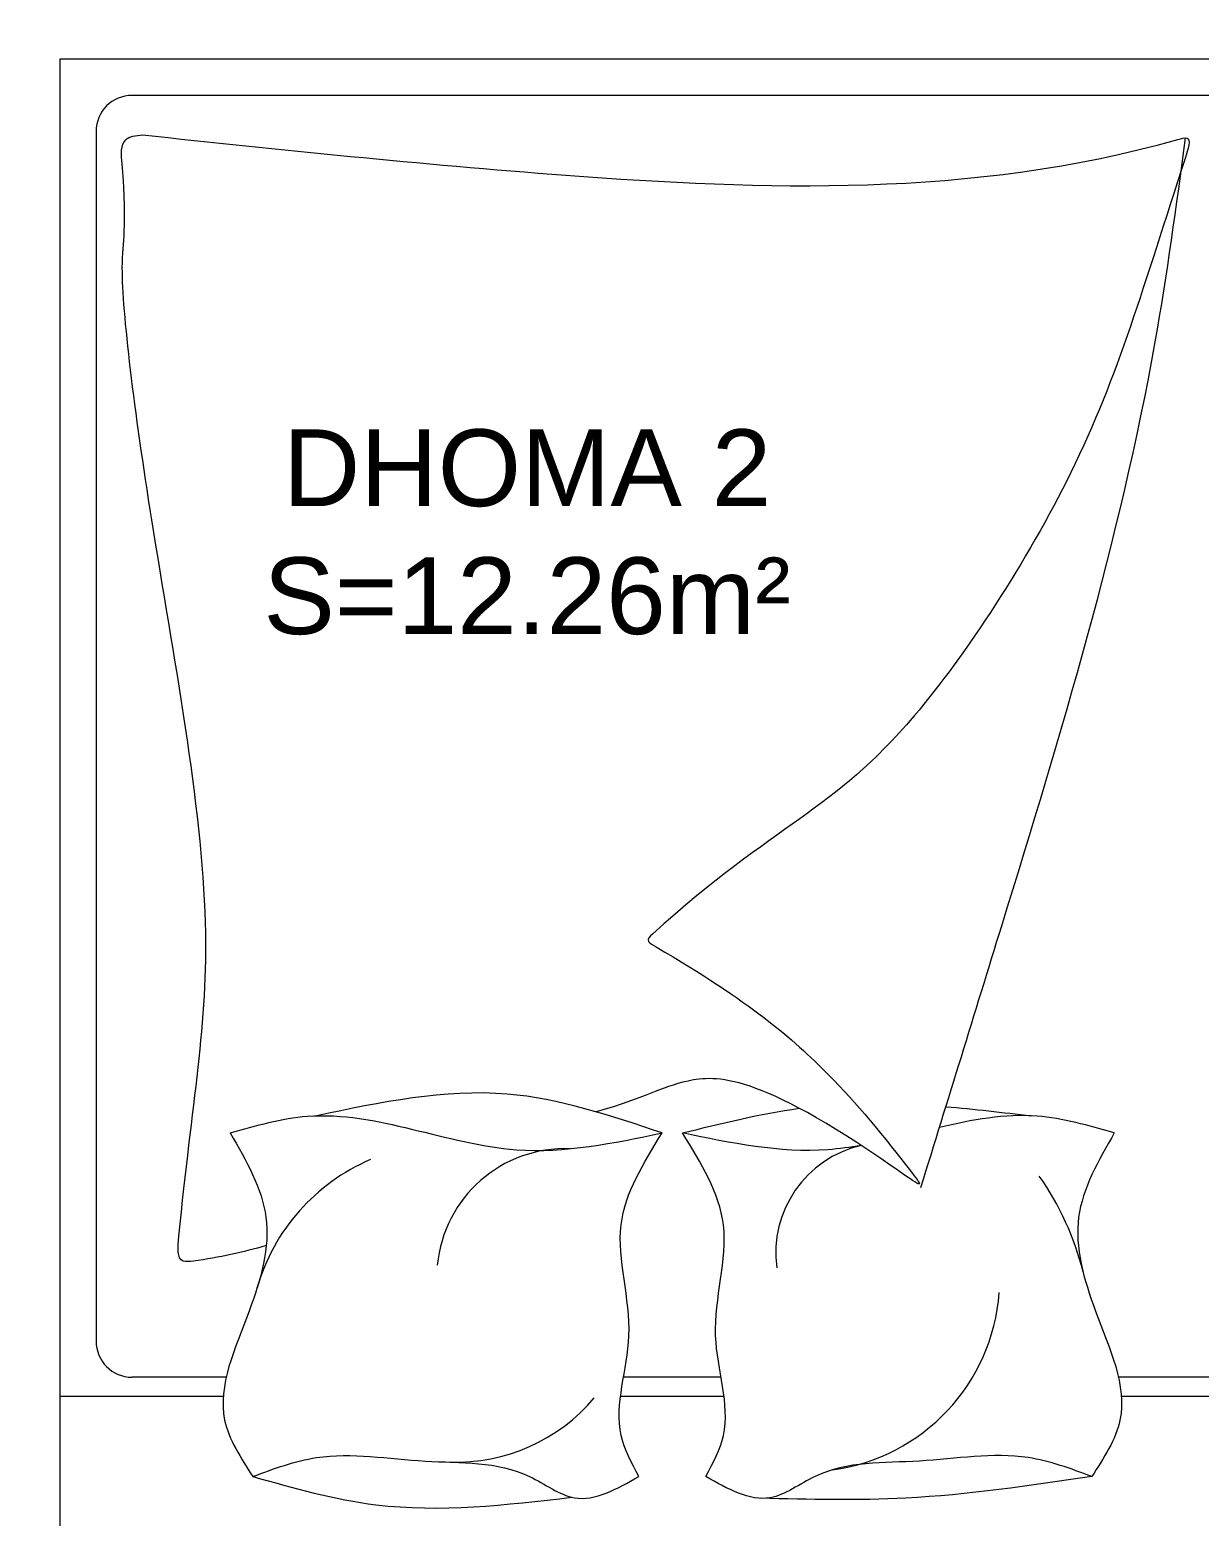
# Model space of a CAD drawing. Header units: centimetres. Extents: x 105417 to 110818, y -55119 to -48326.
# Drawn here: x 108154.2 to 108306.6, y -51584.4 to -51390.7 of the extents above; entities that cross this region are included whole.
import ezdxf

# ---------------------------------------------------------------- set-up
doc = ezdxf.new("R2010")
doc.units = ezdxf.units.CM
doc.header["$LTSCALE"] = 50
doc.header["$MEASUREMENT"] = 0
doc.layers.get('0').update_dxf_attribs({"color": 8})
doc.layers.add('COTE 50ème', color=1, linetype='Continuous')
doc.layers.add('DEMOL', color=7, linetype='Continuous', lineweight=60, true_color=0xe6ac00)
doc.layers.add('mobilimi', color=8, linetype='Continuous', lineweight=9)
doc.styles.add('RS_TEXT_1.50', font='arial.ttf', dxfattribs={"height": 12.5})
doc.styles.add('RS_TXT_50', font='arial.ttf', dxfattribs={"height": 12.5})
doc.dimstyles.new('RS_50CM_LINEAIRE', dxfattribs={"dimscale": 5, "dimtxt": 12.5, "dimasz": 1.5, "dimexe": 1, "dimexo": 2.5, "dimgap": 1, "dimtad": 1, "dimdec": 1, "dimrnd": 0.5, "dimdsep": 46, "dimtxsty": 'RS_TXT_50', "dimblk1": 'ARCHTICK', "dimblk2": 'ARCHTICK', "dimsah": 1, "dimcen": 2.5, "dimdle": 1, "dimclrt": 4, "dimadec": 0, "dimazin": 2, "dimtfac": 1, "dimtdec": 1, "dimtix": 1, "dimtmove": 2, "dimatfit": 3, "dimfxl": 1, "dimtolj": 1, "dimtzin": 0, "dimarcsym": 0})

# ---------------------------------------------------------------- blocks, each defined once
blk = doc.blocks.new('_ArchTick')
at = {"color": 0, "linetype": 'ByBlock', "const_width": 0.15}
blk.add_lwpolyline([(-0.5, -0.5), (0.5, 0.5)], dxfattribs=at)
blk = doc.blocks.new('*D1132')
at = {"layer": 'COTE 50ème', "color": 0, "lineweight": -2, "ltscale": 0.5, "transparency": 16777216}
for p, q in [((108620.3, -49967.36), (108620.3, -52042.36)), ((107651.85, -49972.36), (108625.3, -49972.36)), ((108421.85, -52037.36), (108625.3, -52037.36))]:
    blk.add_line(p, q, dxfattribs=at)
at = {"layer": 'Defpoints', "color": 0, "ltscale": 0.5, "transparency": 16777216}
for p in [(107639.35, -49972.36), (108409.35, -52037.36), (108620.3, -52037.36)]:
    blk.add_point(p, dxfattribs=at)
at = {"layer": 'COTE 50ème', "color": 0, "lineweight": -2, "ltscale": 0.5, "transparency": 16777216, "xscale": 7.5, "yscale": 7.5, "zscale": 7.5}
for p, rotation in [((108620.3, -49972.36), 90), ((108620.3, -52037.36), 270)]:
    blk.add_blockref('_ArchTick', p, dxfattribs=dict(at, rotation=rotation))
at = {"layer": 'COTE 50ème', "color": 4, "ltscale": 0.5, "transparency": 16777216, "insert": (108608.92, -51004.86), "char_height": 12.5, "attachment_point": 5, "rotation": 90, "style": 'RS_TXT_50'}
blk.add_mtext('\\A1;2065', dxfattribs=at)

msp = doc.modelspace()

# ---------------------------------------------------------------- linework, layer by layer
at = {"layer": 'mobilimi'}
for p, q in [((108317.71, -51394.57), (108158.17, -51394.57)), ((108158.17, -51394.57), (108158.17, -51592.36)), ((108308.29, -51399.28), (108167.59, -51399.28)), ((108162.88, -51403.99), (108162.88, -51561.56)), ((108179.83, -51566.27), (108167.59, -51566.27)), ((108244.3, -51566.27), (108231.59, -51566.27)), ((108308.29, -51566.27), (108296.05, -51566.27)), ((108179.45, -51568.79), (108158.17, -51568.79)), ((108244.69, -51568.79), (108231.2, -51568.79)), ((108317.71, -51568.79), (108296.44, -51568.79))]:
    msp.add_line(p, q, dxfattribs=at)
for centre, radius, start, end in [((108167.59, -51403.99), 4.71, 90, 180), ((108224.01, -51553.24), 16.75, 87.8917, 174.6963), ((108265.79, -51550.08), 14.37, 103.0208, 187.6937), ((108208.81, -51561.82), 25.97, 113.0951, 163.8984), ((108255.5, -51561.44), 37.03, 13.8817, 35.2218), ((108255.47, -51553.43), 25.12, 277.6562, 355.8389), ((108167.59, -51561.56), 4.71, 180, 270), ((108209.76, -51553.77), 23.57, 268.1095, 319.8448)]:
    msp.add_arc(centre, radius, start, end, dxfattribs=at)
for points, knots in [([(108185.05, -51549.13), (108182.06, -51549.99), (108178.45, -51550.79), (108173.34, -51551.43), (108175.2, -51531.32), (108179.98, -51508.48), (108169.86, -51456.2), (108165.26, -51419.29), (108167.08, -51416.96), (108165.97, -51404.76), (108168.07, -51404.52), (108168.93, -51404.43)], [3985.05903, 3985.05903, 3985.05903, 3985.05903, 4080.88352, 4095.097586, 4129.948642, 4553.773643, 5047.299708, 5447.379817, 5706.978712, 5742.134282, 5766.267478, 5766.267478, 5766.267478, 5766.267478]), ([(108168.93, -51404.43), (108186.86, -51406.33), (108228.37, -51410.73), (108277.47, -51412.68), (108305.75, -51404.45), (108299.56, -51423.18), (108293.23, -51446.11), (108263.2, -51492), (108251.57, -51493.83), (108234.4, -51509.39), (108247.88, -51517.2), (108257.9, -51525.8), (108265.52, -51534.82), (108270.81, -51541.81), (108249.5, -51526.57), (108237.75, -51527.25), (108234.62, -51529.84), (108228.04, -51531.7)], [5766.267478, 5766.267478, 5766.267478, 5766.267478, 6326.544882, 7063.125625, 7075.853468, 7104.137891, 7482.255608, 7822.118426, 8365.070605, 8376.683952, 8384.467459, 8620.875161, 8806.816714, 8824.217175, 8839.174614, 9041.086843, 9254.378307, 9254.378307, 9254.378307, 9254.378307]), ([(108270.33, -51541.55), (108273.84, -51530.2), (108285.09, -51493.81), (108298.9, -51448.58), (108303.61, -51413.69), (108304.81, -51404.81)], [0, 0, 0, 0, 378.531329, 1213.951151, 1499.195268, 1499.195268, 1499.195268, 1499.195268]), ([(108236.61, -51534.45), (108229.92, -51532.2), (108215.21, -51527.26), (108199.95, -51530.46), (108191.63, -51532.21)], [0, 0, 0, 0, 220.862167, 485.908125, 485.908125, 485.908125, 485.908125]), ([(108180.37, -51534.45), (108183.71, -51533.49), (108196.03, -51529.95), (108214.83, -51539.01), (108230.29, -51535.77), (108236.61, -51534.45)], [0, 0, 0, 0, 109.214696, 402.016842, 604.685285, 604.685285, 604.685285, 604.685285]), ([(108295.52, -51534.45), (108292.17, -51533.49), (108284.62, -51531.31), (108276.99, -51532.74), (108272.73, -51533.75)], [0, 0, 0, 0, 109.214696, 246.634525, 246.634525, 246.634525, 246.634525]), ([(108180.37, -51534.45), (108182.44, -51538.05), (108186.67, -51545.4), (108182.98, -51558.36), (108177.39, -51570.12), (108181.73, -51576.8), (108183.3, -51579.21)], [0, 0, 0, 0, 126.546295, 258.531484, 412.948424, 500.192386, 500.192386, 500.192386, 500.192386]), ([(108233.57, -51579.21), (108232.63, -51577.44), (108229.59, -51571.75), (108234.08, -51560.35), (108229.12, -51546.57), (108234.2, -51538.35), (108236.61, -51534.45)], [0, 0, 0, 0, 61.879725, 199.875279, 354.011777, 493.000156, 493.000156, 493.000156, 493.000156]), ([(108242.32, -51579.21), (108243.26, -51577.44), (108246.29, -51571.75), (108241.81, -51560.35), (108246.77, -51546.57), (108241.68, -51538.35), (108239.27, -51534.45)], [0, 0, 0, 0, 61.879725, 199.875279, 354.011777, 493.000156, 493.000156, 493.000156, 493.000156]), ([(108262.56, -51536.08), (108261.12, -51536.33), (108253.37, -51537.4), (108245.6, -51535.77), (108239.27, -51534.45)], [355.798164, 355.798164, 355.798164, 355.798164, 402.016842, 604.685285, 604.685285, 604.685285, 604.685285]), ([(108295.52, -51534.45), (108293.45, -51538.05), (108289.22, -51545.4), (108292.91, -51558.36), (108298.5, -51570.12), (108294.16, -51576.8), (108292.59, -51579.21)], [0, 0, 0, 0, 126.546295, 258.531484, 412.948424, 500.192386, 500.192386, 500.192386, 500.192386]), ([(108183.3, -51579.21), (108186.05, -51578.19), (108193.29, -51575.52), (108205.57, -51577.77), (108217.34, -51577.04), (108225.79, -51583.63), (108230.72, -51580.83), (108233.57, -51579.21)], [0, 0, 0, 0, 92.019591, 242.309749, 388.238104, 456.828654, 550.479969, 550.479969, 550.479969, 550.479969]), ([(108292.59, -51579.21), (108289.84, -51578.19), (108282.6, -51575.52), (108270.31, -51577.77), (108258.55, -51577.04), (108250.09, -51583.63), (108245.16, -51580.83), (108242.32, -51579.21)], [0, 0, 0, 0, 92.019591, 242.309749, 388.238104, 456.828654, 550.479969, 550.479969, 550.479969, 550.479969]), ([(108183.3, -51579.21), (108188.62, -51580.71), (108202.2, -51584.56), (108216.3, -51582.91), (108224.87, -51581.91)], [0, 0, 0, 0, 174.773698, 445.939365, 445.939365, 445.939365, 445.939365]), ([(108292.59, -51579.21), (108284.53, -51580.41), (108270.22, -51582.54), (108255.77, -51582.2), (108249.45, -51582.05)], [0, 0, 0, 0, 258.790855, 459.690562, 459.690562, 459.690562, 459.690562])]:
    msp.add_open_spline(points, degree=3, knots=knots, dxfattribs=at)
for points in [[(108239.27, -51534.45), (108244.32, -51533.2), (108249.37, -51531.95), (108254.46, -51531.24)], [(108273.57, -51531.03), (108277.26, -51531.34), (108280.97, -51531.78), (108284.68, -51532.22)]]:
    msp.add_open_spline(points, degree=3, dxfattribs=at)

# ---------------------------------------------------------------- texts
at = {"layer": 'DEMOL', "lineweight": -2, "insert": (108219.03, -51456.2), "char_height": 10, "width": 93.9293, "attachment_point": 5, "style": 'RS_TEXT_1.50'}
msp.add_mtext('DHOMA 2\\PS=12.26m²', dxfattribs=at)

# ---------------------------------------------------------------- dimensions: what is measured, and where the dimension line sits
at = {"layer": 'COTE 50ème', "ltscale": 0.5}
dim = msp.add_linear_dim(base=(108620.3, -52037.36), p1=(107639.35, -49972.36), p2=(108409.35, -52037.36), angle=90, dimstyle='RS_50CM_LINEAIRE', dxfattribs=at)
dim.commit()
dim.dimension.update_dxf_attribs({"geometry": '*D1132', "text_midpoint": (108608.92, -51004.86)})

doc.saveas('drawing.dxf')
